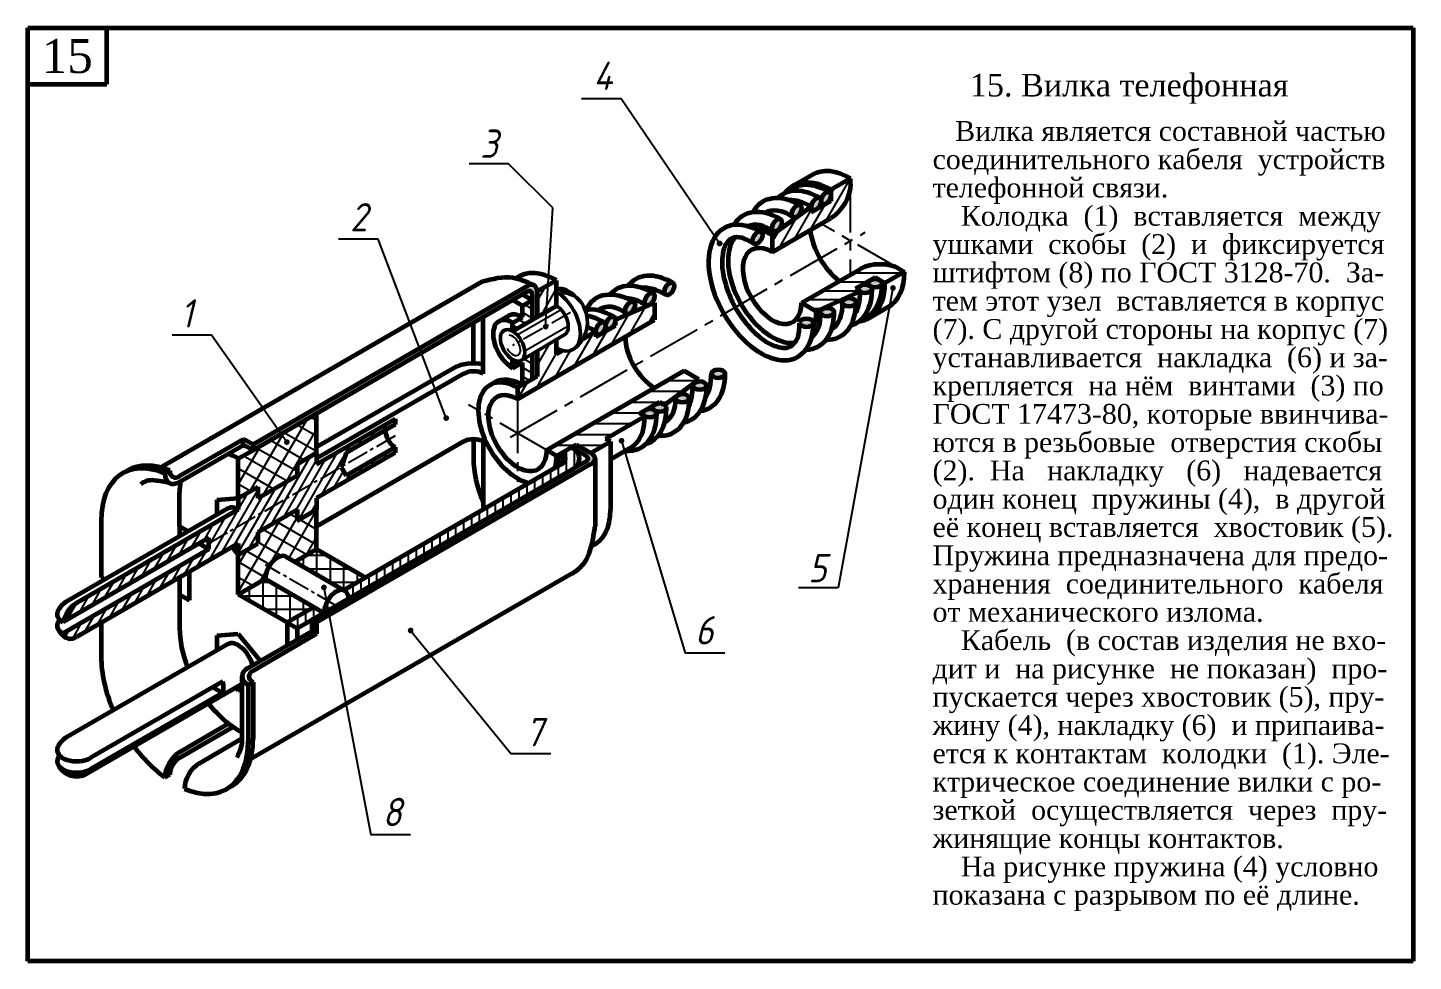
# Model space of a CAD drawing. Header units: millimetres. Extents: x -255 to 513, y 132 to 472.
# Drawn here: x -255 to -10, y 132 to 297 of the extents above; entities that cross this region are included whole.
import ezdxf

# ---------------------------------------------------------------- set-up
doc = ezdxf.new("R2010")
doc.units = ezdxf.units.MM
doc.header["$LTSCALE"] = 0.5
doc.linetypes.add('CENTER2', pattern=[28.575, 19.05, -3.175, 3.175, -3.175])
doc.styles.get("Standard").update_dxf_attribs({"font": 'isocpeui.ttf', "width": 0.9})
doc.styles.add('стиль1', font='TIMES.TTF')

msp = doc.modelspace()

# ---------------------------------------------------------------- hatches: boundary and pattern name
at = {"lineweight": -3}
h = msp.add_hatch(dxfattribs=at)
h.set_pattern_fill('ANSI31', scale=0.5, angle=15, style=0)
h.set_pattern_definition([(60, (-289.642, 120.3496), (-1.374815, 0.79375), [])])
edge = h.paths.add_edge_path()
edge.add_ellipse((-112.97, 267.35), major_axis=(-2.45, -4.24), ratio=0.57735, start_angle=45, end_angle=135)
edge.add_line((-109.51, 269.35), (-109.51, 270.35))
edge.add_line((-109.51, 270.35), (-112.97, 268.35))
edge.add_line((-112.97, 268.35), (-112.97, 266.35))
edge.add_line((-112.97, 266.35), (-116.44, 264.35))
edge.add_line((-116.44, 264.35), (-116.44, 265.35))
edge.add_line((-116.44, 265.35), (-123.37, 260.35))
edge.add_line((-123.37, 260.35), (-123.37, 257.35))
edge.add_line((-123.37, 257.35), (-112.97, 263.35))
h = msp.add_hatch(color=7)
edge = h.paths.add_edge_path()
edge.add_ellipse((-113.85, 266.88), major_axis=(-0.61, -1.06), ratio=0.57735, start_angle=0, end_angle=360)
edge = h.paths.add_edge_path()
edge.add_ellipse((-115.57, 265.85), major_axis=(-0.61, -1.06), ratio=0.57735, start_angle=0, end_angle=360)
edge = h.paths.add_edge_path()
edge.add_ellipse((-119.03, 264.56), major_axis=(-0.61, -1.06), ratio=0.57735, start_angle=0, end_angle=360)
edge = h.paths.add_edge_path()
edge.add_ellipse((-122.5, 262.09), major_axis=(-0.61, -1.06), ratio=0.57735, start_angle=0, end_angle=360)
edge = h.paths.add_edge_path()
edge.add_ellipse((-125.96, 259.85), major_axis=(-0.61, -1.06), ratio=0.57735, start_angle=0, end_angle=360)
edge = h.paths.add_edge_path()
edge.add_ellipse((-141.55, 250.85), major_axis=(-0.61, -1.06), ratio=0.57735, start_angle=0, end_angle=360)
edge = h.paths.add_edge_path()
edge.add_ellipse((-145.02, 249.03), major_axis=(-0.61, -1.06), ratio=0.57735, start_angle=0, end_angle=360)
edge = h.paths.add_edge_path()
edge.add_ellipse((-148.48, 247.49), major_axis=(-0.61, -1.06), ratio=0.57735, start_angle=0, end_angle=360)
edge = h.paths.add_edge_path()
edge.add_ellipse((-151.94, 244.85), major_axis=(-0.61, -1.06), ratio=0.57735, start_angle=0, end_angle=360)
edge = h.paths.add_edge_path()
edge.add_ellipse((-153.68, 243.85), major_axis=(-0.61, -1.06), ratio=0.57735, start_angle=0, end_angle=360)
h = msp.add_hatch(dxfattribs=at)
h.set_pattern_fill('ANSI31', scale=0.5, angle=135, style=0)
h.set_pattern_definition([(180, (-289.642, 120.3496), (-3e-16, -1.5875), [])])
edge = h.paths.add_edge_path()
edge.add_line((-118.17, 248.35), (-115.57, 246.85))
edge.add_line((-115.57, 246.85), (-107.78, 250.35))
edge.add_line((-107.78, 250.35), (-108.64, 250.85))
edge.add_line((-108.64, 250.85), (-105.18, 252.85))
edge.add_line((-105.18, 252.85), (-103.45, 251.85))
edge.add_line((-103.45, 251.85), (-99.98, 253.85))
edge.add_line((-99.98, 253.85), (-100.85, 254.35))
edge.add_ellipse((-104.31, 252.35), major_axis=(-4.9, 0), ratio=0.57735, start_angle=225, end_angle=315)
edge.add_line((-107.78, 254.35), (-118.17, 248.35))
h = msp.add_hatch(color=7)
edge = h.paths.add_edge_path()
edge.add_ellipse((-105.15, 251.84), major_axis=(-1.22, 0), ratio=0.57735, start_angle=0, end_angle=360, ccw=False)
edge = h.paths.add_edge_path()
edge.add_ellipse((-106.91, 250.85), major_axis=(-1.22, 0), ratio=0.57735, start_angle=0, end_angle=360, ccw=False)
edge = h.paths.add_edge_path()
edge.add_ellipse((-109.75, 248.49), major_axis=(-1.22, 0), ratio=0.57735, start_angle=0, end_angle=360, ccw=False)
edge = h.paths.add_edge_path()
edge.add_ellipse((-113.63, 246.73), major_axis=(-1.22, 0), ratio=0.57735, start_angle=0, end_angle=360, ccw=False)
edge = h.paths.add_edge_path()
edge.add_ellipse((-117.3, 244.85), major_axis=(-1.22, 0), ratio=0.57735, start_angle=0, end_angle=360, ccw=False)
edge = h.paths.add_edge_path()
edge.add_ellipse((-132.89, 235.85), major_axis=(-1.22, 0), ratio=0.57735, start_angle=0, end_angle=360, ccw=False)
edge = h.paths.add_edge_path()
edge.add_ellipse((-136.17, 233.74), major_axis=(-1.22, 0), ratio=0.57735, start_angle=0, end_angle=360, ccw=False)
edge = h.paths.add_edge_path()
edge.add_ellipse((-139.24, 231.51), major_axis=(-1.22, 0), ratio=0.57735, start_angle=0, end_angle=360, ccw=False)
edge = h.paths.add_edge_path()
edge.add_ellipse((-143.28, 229.85), major_axis=(-1.22, 0), ratio=0.57735, start_angle=0, end_angle=360, ccw=False)
edge = h.paths.add_edge_path()
edge.add_ellipse((-145.02, 228.85), major_axis=(-1.22, 0), ratio=0.57735, start_angle=0, end_angle=360, ccw=False)
h = msp.add_hatch(color=7)
h.paths.add_polyline_path([(-185.39, 239.54), (-185.71, 240.36), (-210.7, 225.93), (-210.19, 225.22)])
h.paths.add_polyline_path([(-210.19, 225.22), (-210.7, 225.93), (-215.16, 223.35), (-215.16, 222.35)])
edge = h.paths.add_edge_path()
edge.add_ellipse((-166.67, 249.35), major_axis=(-0.61, -1.06), ratio=0.57735, start_angle=135, end_angle=225, ccw=False)
edge.add_line((-165.8, 249.85), (-165.8, 245.35))
edge.add_line((-165.8, 245.35), (-164.93, 245.85))
edge.add_line((-164.93, 245.85), (-164.93, 250.35))
edge.add_ellipse((-166.67, 249.35), major_axis=(-1.22, -2.12), ratio=0.57735, start_angle=135, end_angle=186.0233)
edge.add_ellipse((-166.67, 249.35), major_axis=(-1.22, -2.12), ratio=0.57735, start_angle=186.0233, end_angle=225)
edge.add_line((-166.67, 251.35), (-185.71, 240.36))
edge.add_line((-185.71, 240.36), (-185.39, 239.54))
edge.add_line((-185.39, 239.54), (-166.67, 250.35))
h.paths.add_polyline_path([(-164.93, 239.85), (-165.8, 239.34), (-165.8, 234.85), (-164.93, 235.35)])
h = msp.add_hatch(dxfattribs=at)
h.set_pattern_fill('ANSI31', scale=0.6, angle=135, style=0)
h.set_pattern_definition([(180, (-289.642, 120.3496), (-3e-16, -1.905), [])])
h.paths.add_polyline_path([(-145.88, 228.35), (-146.75, 228.85), (-143.28, 230.85), (-142.42, 230.35), (-136.36, 234.85), (-138.95, 236.35), (-163.2, 222.35), (-161.47, 221.35), (-158.01, 223.35), (-155.41, 221.85), (-151.94, 223.85), (-152.81, 224.35)])
h = msp.add_hatch(dxfattribs=at)
h.set_pattern_fill('ANSI31', scale=0.4, angle=15, style=0)
h.set_pattern_definition([(60, (-289.6419, 120.3496), (-1.099852, 0.635), [])])
edge = h.paths.add_edge_path()
edge.add_line((-207.37, 211.85), (-207.37, 209.85))
edge.add_line((-207.37, 209.85), (-203.91, 211.85))
edge.add_line((-203.91, 211.85), (-203.91, 213.85))
edge.add_line((-203.91, 213.85), (-190.05, 221.85))
edge.add_line((-190.05, 221.85), (-190.05, 222.85))
edge.add_line((-190.05, 222.85), (-198.71, 217.85))
edge.add_line((-198.71, 217.85), (-199.58, 219.35))
edge.add_line((-199.58, 219.35), (-198.71, 221.85))
edge.add_line((-198.71, 221.85), (-190.05, 226.85))
edge.add_line((-190.05, 226.85), (-190.05, 227.85))
edge.add_line((-190.05, 227.85), (-203.91, 219.85))
edge.add_line((-203.91, 219.85), (-203.91, 221.85))
edge.add_line((-203.91, 221.85), (-207.37, 219.85))
edge.add_line((-207.37, 219.85), (-207.37, 217.85))
edge.add_line((-207.37, 217.85), (-214.3, 213.85))
edge.add_line((-214.3, 213.85), (-214.3, 215.85))
edge.add_line((-214.3, 215.85), (-217.76, 213.85))
edge.add_line((-217.76, 213.85), (-217.76, 211.85))
edge.add_line((-217.76, 211.85), (-246.34, 195.35))
edge.add_ellipse((-246.34, 192.35), major_axis=(-1.84, -3.18), ratio=0.57735, start_angle=225, end_angle=295.5288)
edge.add_line((-248.79, 191.94), (-222.96, 206.85))
edge.add_line((-222.96, 206.85), (-222.96, 204.85))
edge.add_line((-222.96, 204.85), (-248.79, 189.94))
edge.add_ellipse((-246.34, 192.35), major_axis=(-1.84, -3.18), ratio=0.57735, start_angle=334.4712, end_angle=405)
edge.add_line((-246.34, 189.35), (-217.76, 205.85))
edge.add_line((-217.76, 205.85), (-217.76, 203.85))
edge.add_line((-217.76, 203.85), (-214.3, 205.85))
edge.add_line((-214.3, 205.85), (-214.3, 207.85))
edge.add_line((-214.3, 207.85), (-207.37, 211.85))
h = msp.add_hatch(color=7)
edge = h.paths.add_edge_path()
edge.add_ellipse((-157.14, 220.85), major_axis=(-2.45, 0), ratio=0.57735, start_angle=135, end_angle=225)
edge.add_line((-155.41, 221.85), (-158.01, 223.35))
edge.add_line((-158.01, 223.35), (-158.87, 222.85))
edge.add_line((-158.87, 222.85), (-156.27, 221.35))
edge.add_ellipse((-157.14, 220.85), major_axis=(-1.22, 0), ratio=0.57735, start_angle=135, end_angle=225, ccw=False)
edge.add_line((-156.27, 220.35), (-158.87, 218.85))
edge.add_line((-158.87, 218.85), (-204.77, 192.35))
edge.add_line((-204.77, 192.35), (-203.91, 191.85))
edge.add_line((-203.91, 191.85), (-155.41, 219.85))

# ---------------------------------------------------------------- linework, layer by layer
at = {"color": 7, "lineweight": 60}
for p, q in [((-255, 132), (-255, 297)), ((-255, 297), (-10, 297)), ((-241, 287), (-241, 297)), ((-10, 297), (-10, 132)), ((-255, 287), (-241, 287)), ((-116.24, 271.02), (-119.71, 269.02)), ((-109.51, 270.35), (-112.97, 268.35)), ((-109.51, 269.35), (-109.51, 270.35)), ((-112.97, 268.35), (-112.97, 266.35)), ((-116.44, 265.35), (-123.37, 260.35)), ((-112.97, 266.35), (-116.44, 264.35)), ((-116.44, 264.35), (-116.44, 265.35)), ((-123.37, 257.35), (-112.97, 263.35)), ((-123.37, 260.35), (-123.37, 257.35)), ((-118.17, 248.35), (-107.78, 254.35)), ((-105.18, 252.85), (-108.64, 250.85)), ((-103.45, 251.85), (-105.18, 252.85)), ((-99.98, 253.85), (-103.45, 251.85)), ((-100.85, 254.35), (-99.98, 253.85)), ((-231.53, 219.28), (-174.63, 252.14)), ((-166.67, 251.35), (-215.16, 223.35)), ((-215.16, 222.35), (-166.67, 250.35)), ((-161.47, 252.35), (-164.93, 250.35)), ((-164.93, 250.35), (-164.93, 245.85)), ((-161.47, 247.85), (-161.47, 252.35)), ((-107.78, 250.35), (-115.57, 246.85)), ((-108.64, 250.85), (-107.78, 250.35)), ((-167.53, 247.85), (-169.26, 248.85)), ((-169.26, 243.35), (-161.47, 247.85)), ((-165.8, 248.85), (-167.53, 249.85)), ((-167.53, 247.85), (-165.8, 248.85)), ((-167.53, 245.85), (-167.53, 247.85)), ((-165.8, 249.85), (-165.8, 245.35)), ((-151.08, 245.35), (-144.15, 248.35)), ((-144.15, 248.35), (-144.15, 245.35)), ((-115.57, 246.85), (-118.17, 248.35)), ((-102.77, 247.68), (-106.24, 245.68)), ((-174.46, 235.85), (-174.46, 245.85)), ((-171.71, 245.09), (-169.98, 246.09)), ((-169.26, 244.85), (-167.53, 245.85)), ((-168.4, 231.35), (-144.15, 245.35)), ((-151.08, 244.35), (-151.08, 245.35)), ((-176.19, 237.68), (-176.19, 244.85)), ((-169.26, 243.35), (-169.26, 244.85)), ((-156.81, 242.04), (-154.54, 243.35)), ((-154.54, 242.35), (-151.08, 244.35)), ((-154.54, 243.35), (-154.54, 242.35)), ((-161.47, 239.35), (-161.47, 241.91)), ((-169.26, 236.85), (-169.26, 238.35)), ((-169.26, 236.85), (-167.53, 237.85)), ((-167.53, 233.85), (-167.53, 237.85)), ((-165.8, 239.34), (-165.8, 234.85)), ((-164.93, 239.85), (-164.93, 235.35)), ((-161.47, 239.35), (-160.42, 239.96)), ((-179.66, 236.85), (-203.91, 222.85)), ((-177.92, 235.85), (-203.91, 220.85)), ((-164.93, 235.35), (-168.4, 233.35)), ((-138.95, 236.35), (-163.2, 222.35)), ((-136.36, 234.85), (-138.95, 236.35)), ((-173.3, 233.83), (-172.43, 234.33)), ((-168.4, 233.35), (-168.4, 231.35)), ((-142.42, 230.35), (-136.36, 234.85)), ((-146.75, 228.85), (-143.28, 230.85)), ((-143.28, 230.85), (-142.42, 230.35)), ((-203.91, 221.85), (-203.91, 228.85)), ((-152.81, 224.35), (-145.88, 228.35)), ((-145.88, 228.35), (-146.75, 228.85)), ((-136.36, 228.85), (-136.36, 228.85)), ((-203.91, 219.85), (-190.05, 227.85)), ((-190.05, 226.85), (-198.71, 221.85)), ((-190.05, 227.85), (-190.05, 226.85)), ((-216.9, 224.22), (-228.15, 217.72)), ((-228.15, 216.72), (-216.9, 223.22)), ((-216.9, 223.22), (-216.9, 224.22)), ((-215.16, 223.35), (-215.16, 222.35)), ((-177.92, 223.85), (-203.91, 208.85)), ((-176.19, 224.26), (-176.19, 220.85)), ((-174.46, 223.85), (-174.46, 212.85)), ((-161.47, 221.35), (-158.01, 223.35)), ((-158.01, 223.35), (-155.41, 221.85)), ((-155.41, 221.85), (-151.94, 223.85)), ((-151.94, 223.85), (-152.81, 224.35)), ((-151.94, 223.85), (-151.94, 211.85)), ((-217.76, 220.85), (-215.16, 222.35)), ((-217.76, 213.85), (-217.76, 220.85)), ((-207.37, 219.85), (-203.91, 221.85)), ((-203.91, 221.85), (-203.91, 219.85)), ((-190.05, 221.85), (-203.91, 213.85)), ((-198.71, 221.85), (-199.58, 219.35)), ((-198.71, 217.85), (-190.05, 222.85)), ((-190.05, 222.85), (-190.05, 221.85)), ((-161.47, 221.35), (-163.2, 222.35)), ((-156.27, 221.35), (-158.87, 222.85)), ((-154.69, 220.85), (-154.69, 208.85)), ((-148.42, 222.74), (-151.94, 220.71)), ((-238.21, 218.26), (-237.34, 218.76)), ((-229.89, 218.72), (-230.75, 218.22)), ((-207.37, 219.85), (-207.37, 217.85)), ((-204.77, 192.35), (-158.87, 218.85)), ((-155.41, 219.85), (-203.91, 191.85)), ((-199.58, 219.35), (-198.71, 217.85)), ((-160.6, 219.85), (-199.11, 197.62)), ((-156.27, 220.35), (-158.87, 218.85)), ((-217.76, 213.85), (-214.3, 215.85)), ((-214.3, 213.85), (-207.37, 217.85)), ((-214.3, 215.85), (-214.3, 213.85)), ((-228.15, 208.85), (-228.15, 214.85)), ((-221.49, 213.55), (-217.76, 213.85)), ((-221.49, 210.94), (-221.49, 213.55)), ((-217.76, 213.85), (-217.76, 211.85)), ((-203.91, 213.85), (-203.91, 211.85)), ((-219.6, 212.03), (-248.18, 195.53)), ((-217.76, 211.85), (-246.34, 195.35)), ((-214.3, 207.85), (-207.37, 211.85)), ((-207.37, 209.85), (-203.91, 211.85)), ((-207.37, 211.85), (-207.37, 209.85)), ((-203.91, 204.85), (-203.91, 211.85)), ((-242.01, 209.85), (-242.01, 199.85)), ((-226.63, 207.97), (-228.15, 208.85)), ((-228.15, 208.85), (-228.15, 207.09)), ((-222.96, 206.85), (-248.79, 191.94)), ((-217.76, 205.85), (-246.34, 189.35)), ((-224.69, 205.85), (-222.96, 204.85)), ((-222.96, 204.85), (-222.96, 206.85)), ((-217.76, 203.85), (-214.3, 205.85)), ((-217.76, 205.85), (-217.76, 203.85)), ((-214.3, 207.85), (-214.3, 205.85)), ((-222.96, 204.85), (-248.79, 189.94)), ((-218.87, 205.21), (-217.76, 203.85)), ((-217.76, 196.85), (-217.76, 203.85)), ((-209.3, 203.5), (-198.91, 197.5)), ((-207.77, 202.62), (-203.91, 204.85)), ((-203.91, 204.85), (-195.25, 199.85)), ((-228.15, 199.85), (-228.15, 196.85)), ((-226.42, 195.85), (-226.42, 200.85)), ((-217.76, 196.85), (-213, 199.6)), ((-158.71, 200.56), (-215.61, 167.71)), ((-213, 199.6), (-202.61, 193.6)), ((-228.15, 196.85), (-226.42, 195.85)), ((-228.15, 196.85), (-228.15, 190.85)), ((-209.1, 191.85), (-217.76, 196.85)), ((-204.34, 194.6), (-209.1, 191.85)), ((-242.01, 191.85), (-242.01, 185.85)), ((-209.1, 191.85), (-207.37, 190.85)), ((-209.1, 191.85), (-209.1, 187.85)), ((-207.37, 190.85), (-204.77, 192.35)), ((-204.77, 192.35), (-203.91, 191.85)), ((-204.77, 192.35), (-204.77, 190.35)), ((-203.91, 191.85), (-203.91, 189.85)), ((-221.49, 189.55), (-217.76, 189.85)), ((-221.49, 186.94), (-221.49, 189.55)), ((-217.76, 189.85), (-214.04, 185.25)), ((-216.03, 183.85), (-204.77, 190.35)), ((-203.91, 189.85), (-215.16, 183.35)), ((-207.37, 190.85), (-207.37, 188.85)), ((-204.77, 190.35), (-203.91, 189.85)), ((-219.6, 188.03), (-248.18, 171.53)), ((-214.04, 185.25), (-214.04, 185)), ((-220.51, 181.44), (-243.89, 167.94)), ((-217.11, 182.35), (-217.11, 171.47)), ((-216.03, 180.85), (-215.16, 181.35)), ((-215.16, 181.35), (-215.16, 171.35)), ((-217.11, 180.99), (-244.5, 165.17)), ((-220.51, 179.44), (-243.89, 165.94)), ((-222.24, 180.44), (-220.51, 179.44)), ((-218.18, 180.37), (-217.76, 179.85)), ((-217.11, 179.9), (-217.76, 179.85)), ((-216.03, 180.85), (-216.03, 170.85)), ((-228.15, 168.98), (-219.47, 174)), ((-228.15, 167.98), (-218.7, 173.44)), ((-224.69, 166.98), (-217.11, 171.36)), ((-229.89, 164.98), (-230.75, 164.48)), ((-10, 132), (-255, 132))]:
    msp.add_line(p, q, dxfattribs=at)
at = {"color": 7, "lineweight": -3}
for p, q in [((-150.07, 284.45), (-157.07, 284.45)), ((-132.66, 258.87), (-150.07, 284.45)), ((-169.96, 272.96), (-176.96, 272.96)), ((-162.17, 265.17), (-169.96, 272.96)), ((-163.42, 244.16), (-162.17, 265.17)), ((-193.05, 259.64), (-200.05, 259.64)), ((-181, 228), (-193.05, 259.64)), ((-164.93, 248.72), (-163.52, 251.16)), ((-164.12, 246.32), (-161.47, 250.91)), ((-102, 251), (-111.72, 198)), ((-165.8, 247.26), (-167.17, 248.06)), ((-148.55, 242.81), (-145.75, 247.66)), ((-160.66, 247.15), (-168.43, 242.67)), ((-166.94, 244.69), (-168.24, 245.44)), ((-165.8, 245.65), (-167.53, 246.65)), ((-151.85, 240.9), (-148.68, 246.39)), ((-145.25, 244.71), (-144.15, 246.62)), ((-222.48, 242.65), (-229.48, 242.65)), ((-209.17, 223.77), (-222.48, 242.65)), ((-168.33, 243.89), (-169.26, 244.42)), ((-159.41, 244.28), (-167.11, 239.83)), ((-158.45, 237.09), (-154.98, 243.09)), ((-155.15, 239), (-152.55, 243.5)), ((-164.93, 237.29), (-162.68, 241.19)), ((-168.29, 237.41), (-169.26, 237.97)), ((-165.8, 237.58), (-167.4, 238.51)), ((-165.05, 233.28), (-161.47, 239.48)), ((-161.75, 235.19), (-159.01, 239.94)), ((-165.8, 235.97), (-167.53, 236.97)), ((-166.23, 234.6), (-167.53, 235.36)), ((-168.35, 231.38), (-166.61, 234.38)), ((-213.35, 214.4), (-205.55, 227.9)), ((-203.91, 227.58), (-205.01, 228.21)), ((-215.74, 215.02), (-209.68, 225.52)), ((-203.91, 222.08), (-209.77, 225.46)), ((-209.22, 216.78), (-203.91, 225.99)), ((-203.91, 224.83), (-207.39, 226.84)), ((-217.76, 216.27), (-213.8, 223.14)), ((-206.09, 220.59), (-212.15, 224.09)), ((-150, 224), (-138.73, 186.45)), ((-209.12, 216.84), (-216.91, 221.34)), ((-207.37, 218.58), (-214.53, 222.71)), ((-159.72, 218.36), (-159.72, 222.36)), ((-158.32, 219.23), (-158.32, 222.47)), ((-211.5, 215.47), (-217.76, 219.08)), ((-162.51, 216.75), (-162.51, 218.75)), ((-161.12, 217.55), (-161.12, 219.55)), ((-215.61, 215.09), (-217.76, 216.33)), ((-166.71, 214.33), (-166.71, 216.33)), ((-163.91, 215.94), (-163.91, 217.94)), ((-170.9, 211.91), (-170.9, 213.91)), ((-169.5, 212.71), (-169.5, 214.71)), ((-168.1, 213.52), (-168.1, 215.52)), ((-208.8, 203.21), (-203.91, 211.7)), ((-203.91, 211.08), (-204.57, 211.47)), ((-175.09, 209.49), (-175.09, 211.49)), ((-173.69, 210.29), (-173.69, 212.29)), ((-172.29, 211.1), (-172.29, 213.1)), ((-217.76, 197.22), (-210.29, 210.16)), ((-213.96, 199.04), (-207.37, 210.46)), ((-205.65, 203.84), (-213.45, 208.34)), ((-203.91, 205.58), (-211.07, 209.72)), ((-203.91, 208.33), (-206.95, 210.09)), ((-180.68, 206.26), (-180.68, 208.26)), ((-179.28, 207.07), (-179.28, 209.07)), ((-177.88, 207.87), (-177.88, 209.87)), ((-176.48, 208.68), (-176.48, 210.68)), ((-210.05, 203.63), (-214.3, 206.08)), ((-205.71, 203.81), (-203.91, 206.94)), ((-184.87, 203.84), (-184.87, 205.84)), ((-183.47, 204.65), (-183.47, 206.65)), ((-182.07, 205.45), (-182.07, 207.45)), ((-217.76, 201.99), (-216.15, 204.78)), ((-212.14, 202.09), (-216.48, 204.59)), ((-206.3, 203.47), (-206.3, 201.77)), ((-201.9, 203.69), (-205.91, 203.69)), ((-203.92, 204.84), (-203.92, 200.39)), ((-201.54, 203.48), (-201.54, 199.02)), ((-189.06, 201.42), (-189.06, 203.42)), ((-187.66, 202.23), (-187.66, 204.23)), ((-186.26, 203.03), (-186.26, 205.03)), ((-212.99, 199.83), (-217.76, 202.58)), ((-197.78, 201.31), (-205.51, 201.31)), ((-199.15, 202.11), (-199.15, 197.59)), ((-193.25, 199), (-193.25, 201)), ((-191.85, 199.81), (-191.85, 201.81)), ((-190.45, 200.62), (-190.45, 202.62)), ((-215.18, 198.34), (-217.76, 199.83)), ((-211.84, 198.93), (-214.16, 198.93)), ((-213.44, 199.34), (-213.44, 194.36)), ((-211.06, 198.48), (-211.06, 192.98)), ((-196.84, 198.93), (-201.39, 198.93)), ((-197.44, 196.58), (-197.44, 198.58)), ((-196.77, 200.73), (-196.77, 198.97)), ((-196.04, 197.39), (-196.04, 199.39)), ((-194.65, 198.2), (-194.65, 200.2)), ((-207.72, 196.55), (-217.24, 196.55)), ((-215.82, 197.97), (-215.82, 195.73)), ((-208.68, 197.11), (-208.68, 192.09)), ((-202.62, 198.07), (-194.32, 154.36)), ((-111.72, 198), (-118.72, 198)), ((-205.09, 194.17), (-213.12, 194.17)), ((-206.3, 195.73), (-206.3, 193.47)), ((-205.82, 191.74), (-205.82, 193.74)), ((-204.42, 192.55), (-204.42, 194.55)), ((-207.22, 190.94), (-207.22, 192.94)), ((-187.29, 190.46), (-169.53, 168.66)), ((-131.73, 186.45), (-138.73, 186.45)), ((-162.53, 168.66), (-169.53, 168.66)), ((-187.32, 154.36), (-194.32, 154.36))]:
    msp.add_line(p, q, dxfattribs=at)
at = {"color": 7, "linetype": 'CENTER2', "lineweight": -3}
for p, q in [((-109.57, 270.31), (-109.57, 253.31)), ((-99.98, 253.85), (-114.7, 262.35)), ((-169.63, 224.64), (-106.91, 260.85)), ((-163.2, 222.35), (-177.05, 230.35)), ((-168.4, 231.35), (-168.4, 216.74))]:
    msp.add_line(p, q, dxfattribs=at)
at = {"color": 7, "linetype": 'CENTER2', "lineweight": -3, "ltscale": 0.4}
for p, q in [((-159.03, 246.65), (-169.26, 240.85)), ((-190.05, 224.85), (-222.96, 205.85)), ((-200.44, 194.85), (-212.93, 202.06))]:
    msp.add_line(p, q, dxfattribs=at)
at = {"color": 7, "lineweight": 50}
msp.add_line((-167.73, 238.2), (-160.04, 242.75), dxfattribs=at)
at = {"color": 7}
for p, q in [((-143.5, 228.85), (-143.5, 228.85)), ((-165.31, 215.13), (-165.31, 217.13)), ((-213.88, 214.09), (-214.3, 214.33)), ((-207.37, 210.33), (-208.68, 211.09)), ((-217.56, 196.97), (-217.76, 197.08)), ((-198.84, 197.45), (-198.84, 197.78)), ((-203.03, 193.36), (-203.03, 193.84)), ((-208.62, 191.57), (-208.62, 192.13)), ((-219.83, 162.44), (-218.97, 162.94))]:
    msp.add_line(p, q, dxfattribs=at)
for points, const_width in [([(-132.92, 258.87, 1), (-132.4, 258.87, 1)], 0.526), ([(-102.25, 251, 1), (-101.75, 251, 1)], 0.5), ([(-163.67, 244.16, 1), (-163.17, 244.16, 1)], 0.5), ([(-181.25, 228, 1), (-180.75, 228, 1)], 0.5), ([(-209.42, 223.77, 1), (-208.92, 223.77, 1)], 0.5), ([(-150.25, 224, 1), (-149.75, 224, 1)], 0.5), ([(-202.87, 198.07, 1), (-202.37, 198.07, 1)], 0.5), ([(-187.54, 190.46, 1), (-187.04, 190.46, 1)], 0.5)]:
    msp.add_lwpolyline(points, format="xyb", close=True, dxfattribs=dict(at, const_width=const_width))
at = {"color": 7, "lineweight": 50}
for centre, radius, start, end in [((-161.12, 247.28), 3.65, 36.959, 95.497), ((-162.78, 247.16), 3.98, 48.2533, 70.7548), ((-160.47, 245.97), 4.17, 40.556, 85.3065), ((-161.98, 244.98), 5.95, 305.453, 39.7222)]:
    msp.add_arc(centre, radius, start, end, dxfattribs=at)
at = {"color": 7, "lineweight": 60}
for centre, start, end in [((-246.34, 192.35), 120, 155.9052), ((-246.34, 192.35), 204.0948, 240), ((-246.34, 168.35), 120, 155.9052), ((-246.34, 168.35), 204.0948, 300)]:
    msp.add_arc(centre, 3.67, start, end, dxfattribs=at)
for centre, major_axis, ratio, start_param, end_param in [((-109.51, 259.35), (6.74, -11.67), 0.57735, 2.356194, 3.141593), ((-112.97, 257.35), (6.74, -11.67), 0.57735, 2.356194, 3.380371), ((-113.24, 257.24), (6.56, -11.36), 0.57735, 2.356194, 3.283903), ((-118.42, 254.92), (6.56, -11.36), 0.57735, 2.356194, 3.481258), ((-114.96, 256.2), (6.56, -11.36), 0.57735, 2.356194, 3.287925), ((-121.89, 252.45), (6.56, -11.36), 0.57735, 2.356194, 3.446793), ((-119.65, 252.8), (-4.74, 11.64), 0.522758, -0.661856, 0.057057), ((-116.44, 255.35), (6.12, -10.61), 0.57735, 2.356194, 2.834836), ((-125.35, 250.2), (6.56, -11.36), 0.57735, 2.356194, 4.712389), ((-123.11, 250.32), (-4.45, 11.63), 0.515181, -0.638782, 0.019506), ((-123.37, 251.35), (5.51, -9.55), 0.57735, 3.366227, 6.036426), ((-123.37, 251.35), (5.51, -9.55), 0.57735, 2.356194, 2.734177), ((-110.52, 258.76), (4.39, -7.61), 0.57735, 4.079448, 5.34533), ((-123.37, 251.35), (3.67, -6.36), 0.57735, 2.356194, 7.068583), ((-104.31, 252.35), (-4.9, 0), 0.57735, 3.926991, 5.497787), ((-161.47, 241.35), (6.74, -11.67), 0.57735, 2.356194, 3.208843), ((-140.94, 241.2), (6.56, -11.36), 0.57735, 2.356194, 3.378993), ((-109.51, 259.35), (6.74, -11.67), 0.57735, 6.283185, 7.068583), ((-166.67, 249.35), (-1.22, -2.12), 0.57735, 2.356194, 3.926991), ((-166.67, 249.35), (-0.61, -1.06), 0.57735, 2.356194, 3.926991), ((-147.87, 237.85), (6.56, -11.36), 0.57735, 2.356194, 3.49136), ((-144.4, 239.39), (6.56, -11.36), 0.57735, 2.356194, 3.333149), ((-142.16, 239.08), (6.56, -11.36), 0.57735, 2.356194, 2.850255), ((-114.96, 256.2), (6.56, -11.36), 0.57735, 6.13784, 7.068583), ((-116.44, 255.35), (6.12, -10.61), 0.57735, 6.592021, 7.068583), ((-112.97, 257.35), (6.74, -11.67), 0.57735, 6.044407, 7.068583), ((-113.2, 257.19), (6.56, -11.36), 0.57735, 6.142896, 7.068583), ((-149.09, 235.72), (-4.12, 11.79), 0.481915, -0.627758, 0.166497), ((-145.63, 237.27), (6.56, -11.36), 0.57735, 2.356194, 2.751146), ((-144.15, 239.35), (5.51, -9.55), 0.57735, 2.356194, 2.400262), ((-117.8, 253.84), (6.56, -11.36), 0.57735, 5.942914, 7.068583), ((-120.25, 253.87), (-7.68, 9.97), 0.525298, 3.090482, 3.806862), ((-169.26, 240.85), (2.45, -4.24), 0.57735, 2.356194, 5.497787), ((-167.53, 241.85), (2.45, -4.24), 0.57735, 2.356194, 3.141593), ((-151.33, 235.2), (6.56, -11.36), 0.57735, 2.356194, 2.936519), ((-153.06, 234.2), (6.56, -11.36), 0.57735, 2.356194, 2.69333), ((-125.35, 250.2), (6.56, -11.36), 0.57735, 4.712389, 7.068583), ((-121.68, 252.08), (6.56, -11.36), 0.57735, 5.977775, 7.068583), ((-124.12, 252.11), (-7.81, 9.73), 0.518688, 3.130455, 3.785014), ((-123.37, 251.35), (5.51, -9.55), 0.57735, 6.690601, 7.068583), ((-154.54, 233.35), (6.12, -10.61), 0.57735, 2.356194, 2.536797), ((-154.27, 232.07), (6.56, -11.36), 0.57735, 2.356194, 2.385142), ((-152.56, 233.08), (6.56, -11.36), 0.57735, 2.356194, 2.389641), ((-144.15, 239.35), (3.67, -6.36), 0.57735, 3.926991, 5.497787), ((-176.19, 234.85), (-4.9, 0), 0.57735, 4.351022, 5.497787), ((-176.19, 234.85), (-2.45, 0), 0.57735, 3.926991, 5.497787), ((-140.94, 241.2), (-6.56, 11.36), 0.577349, 2.909591, 3.926702), ((-143.39, 241.23), (6.56, -11.36), 0.57735, 6.58812, 7.066458), ((-168.4, 225.35), (4.9, -8.49), 0.57735, 2.356194, 5.79649), ((-168.4, 225.35), (3.67, -6.36), 0.57735, 2.356194, 7.068583), ((-167.53, 225.85), (4.9, -8.49), 0.57735, 2.356194, 3.141593), ((-144.21, 239.09), (6.56, -11.36), 0.57735, 6.091346, 7.068583), ((-146.66, 239.12), (6.56, -11.36), 0.57735, 6.674303, 7.068583), ((-144.15, 239.35), (5.51, -9.55), 0.57735, 7.022362, 7.068583), ((-147.28, 236.87), (6.56, -11.36), 0.57735, 5.914255, 7.068583), ((-149.73, 236.89), (-7.87, 9.31), 0.527955, 3.042369, 3.739671), ((-153.06, 234.2), (-6.57, 11.35), 0.576993, 2.77637, 3.923975), ((-154.54, 233.35), (6.12, -10.61), 0.57735, 0, 0.785398), ((-151.33, 235.2), (6.56, -11.36), 0.57735, 6.150084, 7.068583), ((-190.05, 224.85), (1.22, -2.12), 0.57735, 3.926991, 5.497787), ((-215.16, 210.35), (-10.57, 13.71), 0.570433, -0.933863, -0.801745), ((-215.16, 210.35), (-11.58, 12.65), 0.551908, -1.028229, -0.899729), ((-176.19, 222.85), (-2.45, 0), 0.57735, 3.926991, 5.497787), ((-229.02, 202.35), (9.19, -15.91), 0.57735, 2.489926, 3.926991), ((-217.76, 208.85), (7.35, -12.73), 0.57735, 2.356194, 2.5271), ((-165.8, 214.85), (7.35, -12.73), 0.57735, 3.926991, 4.512676), ((-168.4, 225.35), (4.9, -8.49), 0.57735, 6.76988, 7.068583), ((-167.53, 225.85), (4.9, -8.49), 0.57735, 0.486695, 0.785398), ((-162.34, 220.85), (-2.45, 0), 0.57735, 2.356194, 3.926991), ((-162.34, 220.85), (-4.9, 0), 0.57735, 2.356194, 3.926991), ((-157.14, 220.85), (-1.22, 0), 0.57735, 2.356194, 3.926991), ((-157.14, 220.85), (-2.45, 0), 0.57735, 2.356194, 3.926991), ((-228.15, 202.85), (9.19, -15.91), 0.57735, 2.489926, 3.141593), ((-228.15, 219.72), (-1.84, -3.18), 0.57735, 5.497787, 7.068583), ((-228.15, 219.72), (-1.22, -2.12), 0.57735, 5.497787, 7.068583), ((-217.76, 208.85), (7.35, -12.73), 0.57735, 3.756086, 3.926991), ((-217.76, 208.85), (1.84, -3.18), 0.57735, 2.356194, 3.141593), ((-170.13, 210.35), (3.06, -5.3), 0.57735, 3.926991, 4.111125), ((-161.47, 217.35), (6.74, -11.67), 0.57735, 6.201066, 7.068583), ((-157.14, 208.85), (-2.45, 0), 0.57735, 3.044815, 3.141593), ((-210.83, 200.85), (-1.53, -2.65), 0.57735, 3.141593, 5.497787), ((-239.41, 201.35), (-3.67, 0), 0.57735, 7.068583, 7.323798), ((-200.44, 194.85), (-1.53, -2.65), 0.57735, 2.356194, 5.497787), ((-246.34, 193.35), (-3.46, 0), 0.57735, 6.030505, 7.068583), ((-246.34, 192.35), (-1.84, -3.18), 0.57735, 3.926991, 5.15795), ((-246.34, 191.35), (-3.46, 0), 0.57735, 5.759587, 7.068583), ((-246.34, 192.35), (-1.84, -3.18), 0.57735, 5.837624, 7.068583), ((-217.76, 184.85), (7.35, -12.73), 0.57735, 3.926991, 4.459709), ((-217.76, 184.85), (1.84, -3.18), 0.57735, 1.079914, 3.141593), ((-229.02, 178.35), (9.19, -15.91), 0.57735, 3.926991, 4.511031), ((-213.43, 182.35), (-3.67, 0), 0.57735, 5.497787, 7.068583), ((-222.96, 181.85), (1.84, -3.18), 0.57735, 0.445561, 1.125235), ((-213.43, 182.35), (-2.45, 0), 0.57735, 5.497787, 7.068583), ((-217.76, 184.85), (7.35, -12.73), 0.57735, 4.965069, 5.560942), ((-246.34, 169.35), (-3.46, 0), 0.57735, 6.030505, 8.63938), ((-229.02, 178.35), (9.19, -15.91), 0.57735, 4.913747, 5.364056), ((-229.02, 178.35), (9.19, -15.91), 0.57735, 5.631519, 7.068583), ((-228.15, 178.85), (9.19, -15.91), 0.57735, 6.283185, 7.068583), ((-246.34, 167.35), (-3.46, 0), 0.57735, 5.759587, 8.63938), ((-228.15, 165.98), (-1.84, -3.18), 0.57735, 3.926991, 5.497787), ((-228.15, 165.98), (-1.22, -2.12), 0.57735, 3.926991, 5.497787), ((-224.69, 163.98), (-1.84, -3.18), 0.57735, 3.926991, 5.497787)]:
    msp.add_ellipse(centre, major_axis=major_axis, ratio=ratio, start_param=start_param, end_param=end_param, dxfattribs=at)
for centre in [(-115.57, 265.85), (-113.85, 266.88), (-119.03, 264.56), (-122.5, 262.09), (-125.96, 259.85), (-145.02, 249.03), (-141.55, 250.85), (-148.48, 247.49), (-153.68, 243.85), (-151.94, 244.85)]:
    msp.add_ellipse(centre, major_axis=(-0.61, -1.06), ratio=0.57735, dxfattribs=at)
at = {"color": 7, "lineweight": 60, "extrusion": (0, 0, -1)}
msp.add_ellipse((-112.97, 267.35), major_axis=(-2.45, -4.24), ratio=0.57735, start_param=3.926991, end_param=5.497787, dxfattribs=at)
for centre in [(-105.15, 251.84), (-106.91, 250.85), (-109.75, 248.49), (-117.3, 244.85), (-113.63, 246.73), (-132.89, 235.85), (-136.17, 233.74), (-143.28, 229.85), (-139.24, 231.51), (-139.24, 231.51), (-145.02, 228.85)]:
    msp.add_ellipse(centre, major_axis=(-1.22, 0), ratio=0.57735, dxfattribs=at)
at = {"color": 7, "lineweight": 50}
for major_axis, start_param, end_param in [((3.04, -5.27), 5.520446, 8.616721), ((1.53, -2.65), 0, 2.311179)]:
    msp.add_ellipse((-161.57, 245.41), major_axis=major_axis, ratio=0.57735, start_param=start_param, end_param=end_param, dxfattribs=at)
msp.add_ellipse((-169.26, 240.85), major_axis=(1.53, -2.65), ratio=0.57735, dxfattribs=at)
at = {"color": 7, "lineweight": -3}
msp.add_ellipse((-169.26, 240.85), major_axis=(0.98, -1.7), ratio=0.57735, start_param=4.712389, end_param=9.096163, dxfattribs=at)
at = {"color": 7, "lineweight": 60}
for points in [[(-126.63, 258.83), (-128.25, 259.68), (-130.12, 259.91), (-131.4, 258.95), (-132.11, 256.89), (-132.15, 254.23), (-131.47, 251.26), (-130.42, 248.56), (-128.66, 245.67), (-125.48, 242.27), (-122.74, 240.69), (-120.29, 240.61), (-118.88, 242.12), (-118.6, 243.31), (-118.52, 244.78)], [(-174.63, 252.14), (-169.26, 252.85), (-165.58, 251.53)], [(-158.71, 200.56), (-156.88, 202.04), (-155.09, 206.43), (-154.7, 208.71)], [(-217.11, 171.47), (-217.3, 169.81), (-218.03, 168.03)]]:
    msp.add_spline(points, degree=3, dxfattribs=at)
msp.add_open_spline([(-230.02, 216.55), (-232.47, 217.09), (-233.73, 217.06), (-234.65, 216.64), (-234.98, 216.34)], degree=3, knots=[0, 0, 0, 0, 2.433839, 3.887075, 3.887075, 3.887075, 3.887075], dxfattribs=at)

# ---------------------------------------------------------------- texts
at = {"color": 7, "lineweight": 60, "style": 'стиль1'}
msp.add_text('15', height=6, dxfattribs=at).set_placement((-252.55, 289))
at = {"color": 7, "lineweight": -3, "width": 0.9}
for s, p in [('4', (-155, 286)), ('3', (-175, 274)), ('2', (-198, 261)), ('1', (-228, 244)), ('5', (-117, 199)), ('6', (-137, 188)), ('7', (-167, 170)), ('8', (-192.26, 155.88))]:
    msp.add_text(s, height=5, dxfattribs=at).set_placement(p)
at = {"color": 7, "style": 'стиль1'}
for s, height, p in [('15. Вилка телефонная', 4, (-88.42, 284.85)), ('Вилка является составной частью', 3.5, (-91, 277)), ('соединительного кабеля  устройств', 3.5, (-95, 272)), ('телефонной связи.', 3.5, (-95, 267)), ('Колодка  (1)  вставляется  между', 3.5, (-90, 262)), ('ушками  скобы  (2)  и  фиксируется', 3.5, (-95, 257)), ('штифтом (8) по ГОСТ 3128-70.  За-', 3.5, (-95, 252)), ('тем этот узел  вставляется в корпус', 3.5, (-95, 247)), ('(7). С другой стороны на корпус (7)', 3.5, (-95, 242)), ('устанавливается  накладка  (6) и за-', 3.5, (-95, 237)), ('крепляется  на нём  винтами  (3) по', 3.5, (-95, 232)), ('ГОСТ 17473-80, которые ввинчива-', 3.5, (-95, 227)), ('ются в резьбовые  отверстия скобы', 3.5, (-95, 222)), ('(2).  На   накладку   (6)   надевается', 3.5, (-95, 217)), ('один конец  пружины (4),  в другой', 3.5, (-95, 212)), ('её конец вставляется  хвостовик (5).', 3.5, (-95, 207)), ('Пружина предназначена для предо-', 3.5, (-95, 202)), ('хранения  соединительного  кабеля', 3.5, (-95, 197)), ('от механического излома.', 3.5, (-95, 192)), ('Кабель  (в состав изделия не вхо-', 3.5, (-90, 187)), ('дит и  на рисунке  не показан)  про-', 3.5, (-95, 182)), ('пускается через хвостовик (5), пру-', 3.5, (-95, 177)), ('жину (4), накладку (6)  и припаива-', 3.5, (-95, 172)), ('ется к контактам  колодки  (1). Эле-', 3.5, (-95, 167)), ('ктрическое соединение вилки с ро-', 3.5, (-95, 162)), ('зеткой  осуществляется  через  пру-', 3.5, (-95, 157)), ('жинящие концы контактов.', 3.5, (-95, 152)), ('На рисунке пружина (4) условно', 3.5, (-90, 147)), ('показана с разрывом по её длине.', 3.5, (-95, 142))]:
    msp.add_text(s, height=height, dxfattribs=at).set_placement(p)

doc.saveas('drawing.dxf')
